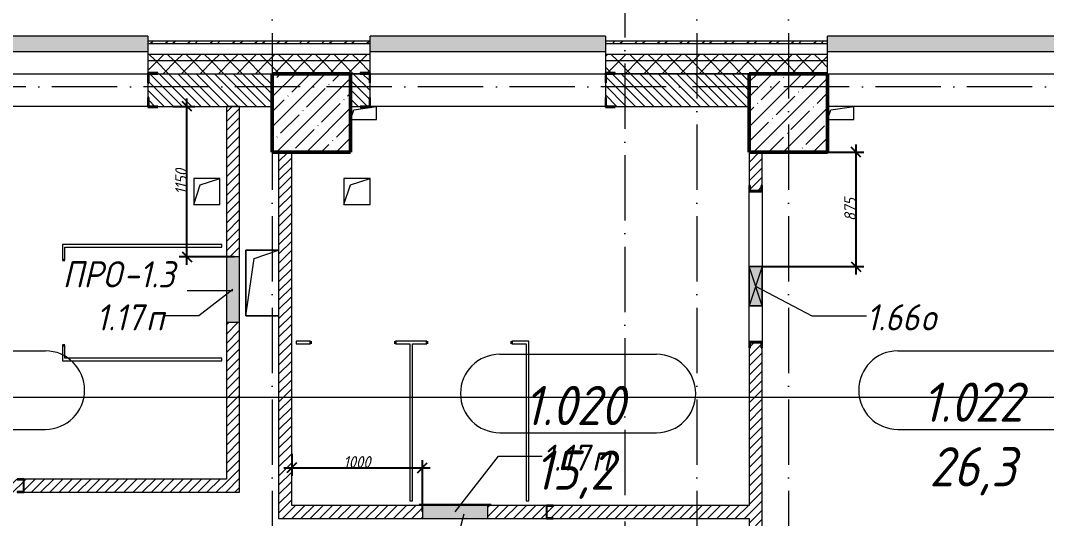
# Model space of a CAD drawing. Header units: millimetres. Extents: x -12989 to 629078, y -109036 to 555275.
# Drawn here: x 553338 to 561188, y 348173 to 351979 of the extents above; entities that cross this region are included whole.
import ezdxf

# ---------------------------------------------------------------- set-up
doc = ezdxf.new("R2010")
doc.units = ezdxf.units.MM
doc.linetypes.add('50_200_ШТРИХ_1Т_ш5_п1_п1_', pattern=[700, 500, -100, 0, -100])
for name, color, linetype, lineweight in [('A-____-____-DIMS', 7, 'Continuous', 9), ('A-DETL-GENF-OTLN', 7, 'Continuous', 9), ('A-DOOR-OPNG-MCUT', 7, 'Continuous', 35), ('A-FLOR-____-OTLN', 7, 'Continuous', 9), ('A-GENM-____-IDEN', 7, 'Continuous', 9), ('A-GENM-____-MCUT', 7, 'Continuous', 25), ('A-GENM-____-OTLN', 7, 'Continuous', 9), ('A-GENM-____-OTLN-1', 7, 'Continuous', 25), ('A-GLAZ-____-IDEN', 7, 'Continuous', 9), ('A-GLAZ-____-OTLN', 7, 'Continuous', 9), ('A-WALL-____-MCUT', 7, 'Continuous', 13), ('A-WALL-____-MCUT-1', 7, 'Continuous', 9), ('A-WALL-____-OTLN', 7, 'Continuous', 9), ('A-WALL-____-PATT-1', 7, 'Continuous', 9), ('A-WALL-FNSH-MCUT-1', 7, 'Continuous', 9), ('I-WALL-____-OTLN', 7, 'Continuous', 9), ('S-COLS-____-MCUT', 7, 'Continuous', 50), ('S-COLS-____-OTLN', 7, 'Continuous', 9), ('S-GRID-____-OTLN-1', 7, '50_200_ШТРИХ_1Т_ш5_п1_п1_', 9)]:
    doc.layers.add(name, color=color, linetype=linetype, lineweight=lineweight)
for name, color, linetype, lineweight, true_color in [('A-AREA-IDEN-1', 7, 'Continuous', 9, 0xaaaaaa), ('A-DOOR-____-OTLN-1', 7, 'Continuous', 9, 0xffffff), ('A-GLAZ-____-OTLN-1', 7, 'Continuous', 9, 0xc0c0c0), ('G-____-____-SYMB-1', 9, 'Continuous', 9, 0x808080)]:
    doc.layers.add(name, color=color, linetype=linetype, lineweight=lineweight, true_color=true_color)
doc.styles.add('ISOCPEUR_I', font='isocpeui.ttf', dxfattribs={"width": 0.9, "height": 2.5})
doc.styles.add('ISOCPEUR_I_11', font='isocpeui.ttf', dxfattribs={"width": 0.9, "height": 200})
doc.styles.add('ISOCPEUR_I_7', font='isocpeui.ttf', dxfattribs={"width": 0.9, "height": 90})
doc.dimstyles.new('ISO-1_8_0_9К_СРЕДНИЙ_Кладочные_2', dxfattribs={"dimscale": 304.8, "dimtxt": 89.638306, "dimasz": 0.246063, "dimexe": 0.19685, "dimexo": 0, "dimgap": 0, "dimtad": 1, "dimdec": 3, "dimrnd": 0.001, "dimdsep": 46, "dimtxsty": 'ISOCPEUR_I_7', "dimblk1": 'OBLIQUE', "dimblk2": 'OBLIQUE', "dimsah": 1, "dimcen": 0.09, "dimdle": 0.19685, "dimazin": 0, "dimtfac": 1, "dimtdec": 4, "dimtix": 1, "dimtmove": 1, "dimatfit": 3, "dimfxl": 1, "dimtvp": 1, "dimtolj": 1, "dimtzin": 0, "dimarcsym": 2})
pattern_1 = [(45, (513013.31, 265891.49), (-35.35534, 35.35534), [])]
pattern_2 = [(135, (513013.31, 265891.49), (-35.35534, -35.35534), [])]
pattern_3 = [(45, (513013.31, 265891.49), (-70.71068, 70.71068), []), (135, (513013.31, 265891.49), (-70.71068, -70.71068), [])]

# ---------------------------------------------------------------- blocks, each defined once
blk = doc.blocks.new('BSC_Колонна _Прямоугольная - 600х600-V84-АР1_План отверстий 1 этажа в осях 1-64_Ю-ЯЯ')
at = {"layer": 'S-COLS-____-OTLN'}
h = blk.add_hatch(dxfattribs=at)
h.set_pattern_fill('FP_94', color=256, style=0, pattern_type=2)
h.set_pattern_definition([(45, (-42550, -85381.04), (-114.04925, 114.04925), []), (45, (-42435.95, -85381.04), (-114.04925, 114.04925), [201.613, -40.323, 3.353, -36.97])])
h.paths.add_polyline_path([(-300, -300), (300, -300), (300, 300), (-300, 300)], flags=0)
at = {"layer": 'S-COLS-____-MCUT'}
for p, q in [((300, 300), (-300, 300)), ((-300, 300), (-300, -300)), ((300, -300), (300, 300)), ((-300, -300), (300, -300))]:
    blk.add_line(p, q, dxfattribs=at)
blk = doc.blocks.new('BSC_Колонна _Прямоугольная - 600х600-V85-АР1_План отверстий 1 этажа в осях 1-64_Ю-ЯЯ')
at = {"layer": 'S-COLS-____-OTLN'}
h = blk.add_hatch(dxfattribs=at)
h.set_pattern_fill('FP_95', color=256, style=0, pattern_type=2)
h.set_pattern_definition([(45, (-46200, -85381.04), (-114.04925, 114.04925), []), (45, (-46085.95, -85381.04), (-114.04925, 114.04925), [201.613, -40.323, 3.353, -36.97])])
h.paths.add_polyline_path([(-300, -300), (300, -300), (300, 300), (-300, 300)], flags=0)
at = {"layer": 'S-COLS-____-MCUT'}
for p, q in [((300, 300), (-300, 300)), ((-300, 300), (-300, -300)), ((300, -300), (300, 300)), ((-300, -300), (300, -300))]:
    blk.add_line(p, q, dxfattribs=at)
blk = doc.blocks.new('DOR_ДУ_распашная__1Ст_Прямоугольная_ШЕР - Вн_650х2100h_Кабинки С_у-19996353-АР1_План отверстий 1 этажа в осях 1-64_Ю-ЯЯ')
at = {"layer": 'A-DOOR-OPNG-MCUT'}
for p, q in [((-325, 10), (-325, -10)), ((325, -10), (325, 10))]:
    blk.add_line(p, q, dxfattribs=at)
blk = doc.blocks.new('Фахверк_СКБ_Уголок - 250_3520-27500975-АР1_План отверстий 1 этажа в осях 1-64_Ю-ЯЯ')
at = {"layer": 'A-GENM-____-MCUT'}
for p, q in [((200, 181), (125, 181)), ((125, 181), (125, 106)), ((131, 106), (131, 175)), ((131, 175), (200, 175)), ((200, 175), (200, 181)), ((125, 106), (131, 106)), ((131, -6), (125, -6)), ((125, -6), (125, -81)), ((131, -75), (131, -6)), ((200, -75), (131, -75)), ((200, -81), (200, -75)), ((125, -81), (200, -81))]:
    blk.add_line(p, q, dxfattribs=at)
blk = doc.blocks.new('Фахверк_СКБ_Уголок - 250_3520_1-27501181-АР1_План отверстий 1 этажа в осях 1-64_Ю-ЯЯ')
at = {"layer": 'A-GENM-____-MCUT'}
for p, q in [((200, 181), (125, 181)), ((125, 181), (125, 106)), ((131, 106), (131, 175)), ((131, 175), (200, 175)), ((200, 175), (200, 181)), ((125, 106), (131, 106)), ((131, -6), (125, -6)), ((125, -6), (125, -81)), ((131, -75), (131, -6)), ((200, -75), (131, -75)), ((200, -81), (200, -75)), ((125, -81), (200, -81))]:
    blk.add_line(p, q, dxfattribs=at)
blk = doc.blocks.new('154_Фахверк_СКБ_Швеллер - Тип_100_4830-28143655-АР1_План отверстий 1 этажа в осях 1-64_Ю-ЯЯ')
at = {"layer": 'A-GENM-____-MCUT'}
for p, q in [((175, 50), (125, 50)), ((125, 50), (125, -50)), ((128, 47), (175, 47)), ((128, -47), (128, 47)), ((175, 47), (175, 50)), ((125, -50), (175, -50)), ((175, -47), (128, -47)), ((175, -50), (175, -47))]:
    blk.add_line(p, q, dxfattribs=at)
blk = doc.blocks.new('154_Стойка_СКБ_Швеллер - СМ-2230_100-28218823-АР1_План отверстий 1 этажа в осях 1-64_Ю-ЯЯ')
at = {"layer": 'A-GENM-____-MCUT'}
for p, q in [((171, 50), (125, 50)), ((125, 50), (125, -50)), ((129.5, 42.4), (171, 42.4)), ((129.5, -42.4), (129.5, 42.4)), ((171, 42.4), (171, 50)), ((125, -50), (171, -50)), ((171, -42.4), (129.5, -42.4)), ((171, -50), (171, -42.4))]:
    blk.add_line(p, q, dxfattribs=at)
blk = doc.blocks.new('AR_Отверстие Ниша - Лючок-32401620-АР1_План отверстий 1 этажа в осях 1-64_Ю-ЯЯ')
at = {"layer": 'A-GLAZ-____-OTLN'}
blk.add_hatch(color=256, dxfattribs=at).paths.add_polyline_path([(250, -50), (250, 50), (-250, 50), (-250, -50), (27.8, -50)], flags=0)
for p, q in [((250, 50), (-250, 50)), ((-250, 50), (-250, -50)), ((250, -50), (250, 50)), ((-250, -50), (250, -50))]:
    blk.add_line(p, q, dxfattribs=at)
blk = doc.blocks.new('Л_Общий_Лючок - Лючок-29683801-АР1_План отверстий 1 этажа в осях 1-64_Ю-ЯЯ')
at = {"layer": 'A-GLAZ-____-OTLN-1'}
blk.add_hatch(color=256, dxfattribs=at).paths.add_polyline_path([(-24, 6), (-24, 0), (524, 0), (524, 6), (0, 6)], flags=0)
at = {"layer": 'A-GLAZ-____-OTLN'}
for p, q in [((524, 6), (-24, 6)), ((-24, 6), (-24, 0)), ((524, 6), (524, 0))]:
    blk.add_line(p, q, dxfattribs=at)
blk = doc.blocks.new('AR_Отверстие прямоугольное _в плите_ - AR_Отверстие прямоугольное _в плите_-30459597-АР1_План отверстий 1 этажа в осях 1-64_Ю-ЯЯ')
at = {"layer": 'A-GENM-____-OTLN'}
for p, q in [((100, 100), (-100, 100)), ((-100, 100), (-100, -100)), ((-50, 50), (100, 100)), ((100, -100), (100, 100)), ((-100, -100), (-50, 50)), ((-100, -100), (100, -100))]:
    blk.add_line(p, q, dxfattribs=at)
blk = doc.blocks.new('AR_Отверстие прямоугольное _в плите_ - AR_Отверстие прямоугольное _в плите_-V179-АР1_План отверстий 1 этажа в осях 1-64_Ю-ЯЯ')
at = {"layer": 'A-GENM-____-OTLN'}
for p, q in [((125, 250), (-125, 250)), ((-125, 250), (-125, -250)), ((-62.5, 187.5), (125, 250)), ((-125, -250), (-62.5, 187.5)), ((-125, -250), (125, -250))]:
    blk.add_line(p, q, dxfattribs=at)
blk = doc.blocks.new('AR_Отверстие прямоугольное _в плите_ - AR_Отверстие прямоугольное _в плите_-V209-АР1_План отверстий 1 этажа в осях 1-64_Ю-ЯЯ')
at = {"layer": 'A-GENM-____-OTLN'}
for p, q in [((-100, -50), (-75, 25)), ((-75, 25), (100, 50)), ((100, -50), (100, 50)), ((-100, -50), (100, -50))]:
    blk.add_line(p, q, dxfattribs=at)
blk = doc.blocks.new('AR_Отверстие прямоугольное _в плите_ - AR_Отверстие прямоугольное _в плите_-V203-АР1_План отверстий 1 этажа в осях 1-64_Ю-ЯЯ')
at = {"layer": 'A-GENM-____-OTLN'}
for p, q in [((-100, -50), (-75, 25)), ((-75, 25), (100, 50)), ((100, -50), (100, 50)), ((-100, -50), (100, -50))]:
    blk.add_line(p, q, dxfattribs=at)
blk = doc.blocks.new('Отлив_СКБ - Отлив витража_120_НВФ-31885689-АР1_План отверстий 1 этажа в осях 1-64_Ю-ЯЯ')
at = {"layer": 'A-GLAZ-____-OTLN-1'}
for points in [[(1800, 2), (1800, 120), (0, 120), (0, 2), (749.6, 2)], [(1800, 0), (1800, 2), (0, 2), (0, 0), (749.6, 0)]]:
    blk.add_hatch(color=256, dxfattribs=at).paths.add_polyline_path(points, flags=0)
at = {"layer": 'A-GLAZ-____-OTLN'}
for p, q in [((0, 83), (0, 120)), ((1800, 120), (0, 120)), ((1800, 120), (1800, 83)), ((0, 2), (1800, 2)), ((1800, 0), (0, 0))]:
    blk.add_line(p, q, dxfattribs=at)
blk = doc.blocks.new('AR_Отверстие прямоугольное _в стене__БезПР - AR_Отверстие прямоугольное _в стене__БезПР-36427571-АР1_План отверстий 1 этажа в осях 1-64_Ю-ЯЯ')
at = {"layer": 'A-GLAZ-____-OTLN'}
blk.add_hatch(color=256, dxfattribs=at).paths.add_polyline_path([(150, -50), (150, 50), (-150, 50), (-150, -50)], flags=0)
at = {"layer": 'A-DETL-GENF-OTLN'}
for p, q in [((-150, -50), (-150, 50)), ((-150, 50), (150, 50)), ((150, 50), (-150, -50)), ((-150, 50), (150, -50)), ((150, 50), (-150, 50)), ((-150, 50), (-150, -50)), ((150, 50), (150, -50)), ((150, -50), (150, 50)), ((150, -50), (-150, -50)), ((-150, -50), (150, -50))]:
    blk.add_line(p, q, dxfattribs=at)
at = {"layer": 'A-GLAZ-____-OTLN'}
blk.add_line((150, 50), (-150, 50), dxfattribs=at)
blk = doc.blocks.new('_Oblique')
at = {"color": 0, "linetype": 'ByBlock', "lineweight": -2}
blk.add_line((-0.5, -0.5), (0.5, 0.5), dxfattribs=at)
blk = doc.blocks.new('*D5569')
at = {"layer": 'A-____-____-DIMS', "color": 0, "lineweight": -2, "transparency": 16777216}
for p, q in [((555413.3, 348665.5), (555413.3, 348499.4)), ((555353.3, 348559.4), (556473.3, 348559.4)), ((556413.3, 348223.9), (556413.3, 348619.4))]:
    blk.add_line(p, q, dxfattribs=at)
at = {"layer": 'Defpoints', "color": 0, "transparency": 16777216}
for p in [(555413.3, 348665.5), (556413.3, 348559.4), (556413.3, 348223.9)]:
    blk.add_point(p, dxfattribs=at)
at = {"layer": 'A-____-____-DIMS', "color": 0, "lineweight": -2, "transparency": 16777216, "xscale": 75, "yscale": 75, "zscale": 75, "rotation": 180}
blk.add_blockref('_Oblique', (555413.3, 348559.4), dxfattribs=at)
at = {"layer": 'A-____-____-DIMS', "color": 0, "lineweight": -2, "transparency": 16777216, "xscale": 75, "yscale": 75, "zscale": 75}
blk.add_blockref('_Oblique', (556413.3, 348559.4), dxfattribs=at)
at = {"layer": 'A-____-____-DIMS', "color": 0, "transparency": 16777216, "insert": (555913.3, 348604.4), "char_height": 90, "width": 504.733, "attachment_point": 5, "style": 'ISOCPEUR_I_7'}
blk.add_mtext('\\A1;1000', dxfattribs=at)
blk = doc.blocks.new('*D5570')
at = {"layer": 'A-____-____-DIMS', "color": 0, "lineweight": -2, "transparency": 16777216}
for p, q in [((554611.9, 350112.5), (554611.9, 351382.5)), ((554505.9, 351322.5), (554671.9, 351322.5)), ((554972.5, 350172.5), (554551.9, 350172.5))]:
    blk.add_line(p, q, dxfattribs=at)
at = {"layer": 'Defpoints', "color": 0, "transparency": 16777216}
for p in [(554505.9, 351322.5), (554611.9, 351322.5), (554972.5, 350172.5)]:
    blk.add_point(p, dxfattribs=at)
at = {"layer": 'A-____-____-DIMS', "color": 0, "lineweight": -2, "transparency": 16777216, "xscale": 75, "yscale": 75, "zscale": 75}
for p, rotation in [((554611.9, 351322.5), 90), ((554611.9, 350172.5), 270)]:
    blk.add_blockref('_Oblique', p, dxfattribs=dict(at, rotation=rotation))
at = {"layer": 'A-____-____-DIMS', "color": 0, "transparency": 16777216, "insert": (554566.9, 350747.5), "char_height": 90, "width": 463.361, "attachment_point": 5, "rotation": 90, "style": 'ISOCPEUR_I_7'}
blk.add_mtext('\\A1;1150', dxfattribs=at)
blk = doc.blocks.new('*D5661')
at = {"layer": 'A-____-____-DIMS', "color": 0, "lineweight": -2, "transparency": 16777216}
for p, q in [((559731.4, 350037.5), (559731.4, 351032.5)), ((559513.3, 350972.5), (559791.4, 350972.5)), ((559013.3, 350097.5), (559791.4, 350097.5))]:
    blk.add_line(p, q, dxfattribs=at)
at = {"layer": 'Defpoints', "color": 0, "transparency": 16777216}
for p in [(559513.3, 350972.5), (559731.4, 350972.5), (559013.3, 350097.5)]:
    blk.add_point(p, dxfattribs=at)
at = {"layer": 'A-____-____-DIMS', "color": 0, "lineweight": -2, "transparency": 16777216, "xscale": 75, "yscale": 75, "zscale": 75}
for p, rotation in [((559731.4, 350972.5), 90), ((559731.4, 350097.5), 270)]:
    blk.add_blockref('_Oblique', p, dxfattribs=dict(at, rotation=rotation))
at = {"layer": 'A-____-____-DIMS', "color": 0, "transparency": 16777216, "insert": (559685.8, 350535), "char_height": 90, "width": 409.578, "attachment_point": 5, "rotation": 90, "style": 'ISOCPEUR_I_7'}
blk.add_mtext('\\A1;875', dxfattribs=at)
blk = doc.blocks.new('AAR_СКБ_Марка_помещения_1_5 ммп - Номер _ Площадь-27962135-АИ_План этажа_Стены_1')
at = {"layer": 'A-AREA-IDEN-1'}
for p, q in [((-2.987, 3), (3.013, 3)), ((-2.987, 0), (3.013, 0))]:
    blk.add_line(p, q, dxfattribs=at)
for centre, start, end in [((-2.987, 1.5), 90, 270), ((3.013, 1.5), 270, 90)]:
    blk.add_arc(centre, 1.5, start, end, dxfattribs=at)

msp = doc.modelspace()

# ---------------------------------------------------------------- hatches: boundary and pattern name
at = {"layer": 'A-WALL-____-PATT-1'}
h = msp.add_hatch(dxfattribs=at)
h.set_pattern_fill('FP_3', color=256, style=0, pattern_type=2)
h.set_pattern_definition([(45, (513013.31, 265891.49), (-85.53659, 85.53659), []), (45, (513070.34, 265891.49), (-85.53659, 85.53659), [])])
h.paths.add_polyline_path([(563178.3109, 351802.5335), (563178.3109, 351822.5335), (561313.3109, 351822.5335), (561313.3109, 351802.5335), (562487.9209, 351802.5335)], flags=0)
h.paths.add_polyline_path([(559513.3109, 351802.5335), (559513.3109, 351822.5335), (557813.3109, 351822.5335), (557813.3109, 351802.5335), (558952.9195, 351802.5335)], flags=0)
h.paths.add_polyline_path([(556013.3109, 351802.5335), (556013.3109, 351822.5335), (554313.3109, 351822.5335), (554313.3109, 351802.5335), (555417.9182, 351802.5335)], flags=0)
h.paths.add_polyline_path([(552513.3109, 351802.5335), (552513.3109, 351822.5335), (550813.3109, 351822.5335), (550813.3109, 351802.5335), (551882.9168, 351802.5335)], flags=0)
h.paths.add_polyline_path([(547388.3109, 351802.5335), (549013.3109, 351802.5335), (549013.3109, 351822.5335), (547388.3109, 351822.5335)], flags=0)
h.paths.add_polyline_path([(545416.3109, 351802.5335), (545513.3109, 351802.5335), (545513.3109, 351822.5335), (544613.3109, 351822.5335), (544613.3109, 351802.5335), (544812.9142, 351802.5335)], flags=0)
h.paths.add_polyline_path([(539863.3109, 351802.5335), (539863.3109, 351822.5335), (538793.3109, 351822.5335), (538793.3109, 351802.5335)], flags=0)
h.paths.add_polyline_path([(542813.3109, 351802.5335), (542813.3109, 351822.5335), (541663.3109, 351822.5335), (541663.3109, 351802.5335)], flags=0)
h.paths.add_polyline_path([(536883.3109, 351802.5335), (536993.3109, 351802.5335), (536993.3109, 351822.5335), (536883.3109, 351822.5335)], flags=0)
h = msp.add_hatch(dxfattribs=at)
h.set_pattern_fill('FP_1', color=256, style=0, pattern_type=2)
h.set_pattern_definition(pattern_3)
h.paths.add_polyline_path([(562487.9209, 351672.5335), (563178.3109, 351672.5335), (563178.3109, 351722.5335), (561313.3109, 351722.5335), (561313.3109, 351672.5335)], flags=0)
h.paths.add_polyline_path([(557813.3109, 351672.5335), (559513.3109, 351672.5335), (559513.3109, 351722.5335), (557813.3109, 351722.5335)], flags=0)
h.paths.add_polyline_path([(554534.1678, 351672.5335), (556013.3109, 351672.5335), (556013.3109, 351722.5335), (554313.3109, 351722.5335), (554313.3109, 351672.5335)], flags=0)
h.paths.add_polyline_path([(549013.3109, 351672.5335), (549013.3109, 351722.5335), (547388.3109, 351722.5335), (547388.3109, 351672.5335), (548347.9155, 351672.5335)], flags=0)
h.paths.add_polyline_path([(550999.1665, 351672.5335), (552513.3109, 351672.5335), (552513.3109, 351722.5335), (550813.3109, 351722.5335), (550813.3109, 351672.5335)], flags=0)
h.paths.add_polyline_path([(545416.3109, 351672.5335), (545513.3109, 351672.5335), (545513.3109, 351722.5335), (545416.3109, 351722.5335)], flags=0)
h = msp.add_hatch(dxfattribs=at)
h.set_pattern_fill('FP_1', color=256, style=0, pattern_type=2)
h.set_pattern_definition(pattern_3)
h.paths.add_polyline_path([(563163.3109, 351572.5335), (563178.3109, 351572.5335), (563178.3109, 351672.5335), (561313.3109, 351672.5335), (561313.3109, 351578.5335), (561388.3109, 351578.5335), (561388.3109, 351572.5335), (562563.3109, 351572.5335)], flags=0)
h.paths.add_polyline_path([(559513.3109, 351572.5335), (559513.3109, 351672.5335), (557813.3109, 351672.5335), (557813.3109, 351578.5335), (557888.3109, 351578.5335), (557888.3109, 351572.5335), (558952.9195, 351572.5335)], flags=0)
h.paths.add_polyline_path([(555938.3109, 351572.5335), (555938.3109, 351578.5335), (556013.3109, 351578.5335), (556013.3109, 351672.5335), (554313.3109, 351672.5335), (554313.3109, 351578.5335), (554388.3109, 351578.5335), (554388.3109, 351572.5335), (555863.3109, 351572.5335)], flags=0)
h.paths.add_polyline_path([(551882.9168, 351572.5335), (552438.3109, 351572.5335), (552438.3109, 351578.5335), (552513.3109, 351578.5335), (552513.3109, 351672.5335), (550813.3109, 351672.5335), (550813.3109, 351578.5335), (550888.3109, 351578.5335), (550888.3109, 351572.5335), (551663.3109, 351572.5335)], flags=0)
h.paths.add_polyline_path([(548938.3109, 351572.5335), (548938.3109, 351578.5335), (549013.3109, 351578.5335), (549013.3109, 351672.5335), (547388.3109, 351672.5335), (547388.3109, 351572.5335), (548347.9155, 351572.5335)], flags=0)
h.paths.add_polyline_path([(545513.3109, 351572.5335), (545513.3109, 351672.5335), (545416.3109, 351672.5335), (545416.3109, 351572.5335)], flags=0)
h = msp.add_hatch(dxfattribs=at)
h.set_pattern_fill('FP_6', color=256, style=0, pattern_type=2)
h.set_pattern_definition(pattern_2)
h.paths.add_polyline_path([(555263.3109, 351322.5335), (555263.3109, 351572.5335), (554319.3109, 351572.5335), (554319.3109, 351503.5335), (554313.3109, 351503.5335), (554313.3109, 351391.5335), (554319.3109, 351391.5335), (554319.3109, 351322.5335), (554534.1678, 351322.5335)], flags=0)
h.paths.add_polyline_path([(552507.3109, 351322.5335), (552507.3109, 351391.5335), (552513.3109, 351391.5335), (552513.3109, 351503.5335), (552507.3109, 351503.5335), (552507.3109, 351572.5335), (552263.3109, 351572.0345), (552263.3109, 351322.5335), (552438.3109, 351322.5335)], flags=0)
h = msp.add_hatch(dxfattribs=at)
h.set_pattern_fill('FP_6', color=256, style=0, pattern_type=2)
h.set_pattern_definition(pattern_2)
h.paths.add_polyline_path([(556007.3109, 351322.5335), (556007.3109, 351391.5335), (556013.3109, 351391.5335), (556013.3109, 351503.5335), (556007.3109, 351503.5335), (556007.3109, 351572.5335), (555863.3109, 351572.5335), (555863.3109, 351322.5335), (555938.3109, 351322.5335)], flags=0)
h.paths.add_polyline_path([(558913.3109, 351322.5335), (558913.3109, 351572.5335), (557819.3109, 351572.5335), (557819.3109, 351503.5335), (557813.3109, 351503.5335), (557813.3109, 351391.5335), (557819.3109, 351391.5335), (557819.3109, 351322.5335), (557888.3109, 351322.5335)], flags=0)
h = msp.add_hatch(dxfattribs=at)
h.set_pattern_fill('FP_5', color=256, style=0, pattern_type=2)
h.set_pattern_definition(pattern_1)
h.paths.add_polyline_path([(555013.3109, 348372.5335), (555013.3109, 349672.5335), (554913.3109, 349672.5335), (554913.3109, 348372.5335)], flags=0)
h.paths.add_polyline_path([(555013.3109, 350172.5335), (555013.3109, 351322.5335), (554913.3109, 351322.5335), (554913.3109, 350172.5335), (554972.96, 350172.5335)], flags=0)
h = msp.add_hatch(dxfattribs=at)
h.set_pattern_fill('FP_5', color=256, style=0, pattern_type=2)
h.set_pattern_definition(pattern_1)
h.paths.add_polyline_path([(555413.3109, 348172.5335), (555413.3109, 350972.5335), (555313.3109, 350972.5335), (555313.3109, 348172.5335)], flags=0)
h = msp.add_hatch(dxfattribs=at)
h.set_pattern_fill('FP_5', color=256, style=0, pattern_type=2)
h.set_pattern_definition(pattern_1)
h.paths.add_polyline_path([(559013.3109, 344222.5335), (559013.3109, 344476.5335), (559005.7109, 344476.5335), (559005.7109, 344518.0335), (558920.9109, 344518.0335), (558920.9109, 344476.5335), (558913.3109, 344476.5335), (558913.3109, 344222.5335), (558952.9195, 344222.5335)], flags=0)
h.paths.add_polyline_path([(559010.3109, 345675.5335), (559010.8719, 345722.5335), (559013.3109, 345722.5335), (559013.3109, 346442.5335), (558913.3109, 346442.5335), (558913.3109, 345722.5335), (558916.3109, 345722.5335), (558916.3109, 345675.5335), (558952.9195, 345675.5335)], flags=0)
h.paths.add_polyline_path([(558958.6768, 346792.5335), (559013.3109, 346792.5335), (559013.3109, 349476.5335), (559005.7109, 349476.5335), (559005.7109, 349518.0335), (558920.9109, 349518.0335), (558920.9109, 349476.5335), (558913.3109, 349476.5335), (558913.3109, 346792.5335), (558952.9195, 346792.5335)], flags=0)
h.paths.add_polyline_path([(558952.9195, 350677.0335), (559005.7109, 350677.0335), (559005.7109, 350718.5335), (559013.3109, 350718.5335), (559013.3109, 350972.5335), (558913.3109, 350972.5335), (558913.3109, 350718.5335), (558920.9109, 350718.5335), (558920.9109, 350677.0335)], flags=0)
h = msp.add_hatch(dxfattribs=at)
h.set_pattern_fill('FP_5', color=256, style=0, pattern_type=2)
h.set_pattern_definition(pattern_1)
h.paths.add_polyline_path([(551763.3109, 348372.5335), (553313.3109, 348372.5335), (553313.3109, 348375.5335), (553360.3109, 348375.5335), (553360.3109, 348469.5335), (553313.3109, 348469.5335), (553313.3109, 348472.5335), (551763.3109, 348472.5335)], flags=0)
h.paths.add_polyline_path([(554913.3109, 348372.5335), (554913.3109, 348472.5335), (553363.3109, 348472.5335), (553363.3109, 348372.5335), (553650.4175, 348372.5335)], flags=0)
h = msp.add_hatch(dxfattribs=at)
h.set_pattern_fill('FP_5', color=256, style=0, pattern_type=2)
h.set_pattern_definition(pattern_1)
h.paths.add_polyline_path([(558913.3109, 348172.5335), (558913.3109, 348272.5335), (557413.3109, 348272.5335), (557413.3109, 348269.5335), (557366.3109, 348269.5335), (557366.3109, 348175.5335), (557413.3109, 348175.5335), (557413.3109, 348172.5335), (558069.1692, 348172.5335)], flags=0)
h.paths.add_polyline_path([(557363.3109, 348172.5335), (557363.3109, 348272.5335), (556913.3109, 348272.5335), (556913.3109, 348172.5335), (557185.4189, 348172.5335)], flags=0)
h.paths.add_polyline_path([(556413.3109, 348172.5335), (556413.3109, 348272.5335), (555413.3109, 348272.5335), (555413.3109, 348172.5335), (555417.9182, 348172.5335)], flags=0)

# ---------------------------------------------------------------- linework, layer by layer
at = {"layer": 'A-FLOR-____-OTLN'}
for p, q in [((555063.3109, 350222.5335), (555313.3109, 350222.5335)), ((555063.3109, 349722.5335), (555063.3109, 350222.5335)), ((555313.3109, 349722.5335), (555063.3109, 349722.5335))]:
    msp.add_line(p, q, dxfattribs=at)
at = {"layer": 'A-GENM-____-IDEN'}
for p, q in [((554963.3109, 349911.7324), (554613.7345, 349911.7324)), ((556729.353, 348206.0169), (556498.4071, 347311.368))]:
    msp.add_line(p, q, dxfattribs=at)
at = {"layer": 'A-GLAZ-____-IDEN'}
for p, q in [((554963.3109, 349922.5335), (554702.2518, 349722.209)), ((558963.3109, 349947.5335), (559392.561, 349722.209)), ((554702.2518, 349722.209), (554441.1928, 349722.209)), ((559392.561, 349722.209), (559810.111, 349722.209)), ((556663.3109, 348222.5335), (556995.9891, 348649.5495)), ((556995.9891, 348649.5495), (557328.6673, 348649.5495))]:
    msp.add_line(p, q, dxfattribs=at)
at = {"layer": 'A-WALL-____-MCUT'}
for p, q in [((554313.3109, 351802.5335), (556013.3109, 351802.5335)), ((554313.3109, 351802.5335), (554313.3109, 351578.5335)), ((556013.3109, 351578.5335), (556013.3109, 351802.5335)), ((557813.3109, 351802.5335), (559513.3109, 351802.5335)), ((557813.3109, 351802.5335), (557813.3109, 351578.5335)), ((559513.3109, 351572.5335), (559513.3109, 351802.5335)), ((554313.3109, 351503.5335), (554313.3109, 351391.5335)), ((556013.3109, 351391.5335), (556013.3109, 351503.5335)), ((557813.3109, 351503.5335), (557813.3109, 351391.5335)), ((554388.3109, 351322.5335), (555263.3109, 351322.5335)), ((555863.3109, 351322.5335), (555938.3109, 351322.5335)), ((557888.3109, 351322.5335), (558913.3109, 351322.5335))]:
    msp.add_line(p, q, dxfattribs=at)
at = {"layer": 'A-WALL-____-MCUT-1'}
for p, q in [((554313.3109, 351722.5335), (556013.3109, 351722.5335)), ((557813.3109, 351722.5335), (559513.3109, 351722.5335)), ((554313.3109, 351672.5335), (556013.3109, 351672.5335)), ((557813.3109, 351672.5335), (559513.3109, 351672.5335)), ((554388.3109, 351572.5335), (555263.3109, 351572.5335)), ((555938.3109, 351572.5335), (555863.3109, 351572.5335)), ((555863.3109, 351572.5335), (555938.3109, 351572.5335)), ((558913.3109, 351572.5335), (557888.3109, 351572.5335)), ((557888.3109, 351572.5335), (558913.3109, 351572.5335))]:
    msp.add_line(p, q, dxfattribs=at)
at = {"layer": 'A-WALL-____-OTLN'}
for p, q in [((552513.3109, 351572.5335), (554313.3109, 351572.5335)), ((556013.3109, 351572.5335), (557813.3109, 351572.5335)), ((559513.3109, 351572.5335), (561313.3109, 351572.5335)), ((554313.3109, 351322.5335), (552513.3109, 351322.5335)), ((557813.3109, 351322.5335), (556013.3109, 351322.5335)), ((561313.3109, 351322.5335), (559513.3109, 351322.5335))]:
    msp.add_line(p, q, dxfattribs=at)
at = {"layer": 'A-WALL-FNSH-MCUT-1'}
for p, q in [((556013.3109, 351822.5335), (554313.3109, 351822.5335)), ((554313.3109, 351822.5335), (554313.3109, 351802.5335)), ((556013.3109, 351802.5335), (556013.3109, 351822.5335)), ((559513.3109, 351822.5335), (557813.3109, 351822.5335)), ((557813.3109, 351822.5335), (557813.3109, 351802.5335)), ((559513.3109, 351802.5335), (559513.3109, 351822.5335)), ((554913.3109, 351322.5335), (554913.3109, 350172.5335)), ((555013.3109, 351322.5335), (554913.3109, 351322.5335)), ((555013.3109, 350172.5335), (555013.3109, 351322.5335)), ((555313.3109, 350972.5335), (555313.3109, 348172.5335)), ((555413.3109, 348272.5335), (555413.3109, 350972.5335)), ((558913.3109, 350972.5335), (558913.3109, 350718.5335)), ((559013.3109, 350718.5335), (559013.3109, 350972.5335)), ((553658.3109, 350267.5335), (553658.3109, 350147.5335)), ((554878.3109, 350267.5335), (553658.3109, 350267.5335)), ((553678.3109, 350147.5335), (553678.3109, 350247.5335)), ((553678.3109, 350247.5335), (554878.3109, 350247.5335)), ((554878.3109, 350247.5335), (554878.3109, 350267.5335)), ((554913.3109, 349672.5335), (554913.3109, 348472.5335)), ((555013.3109, 348372.5335), (555013.3109, 349672.5335)), ((553658.3109, 349497.5335), (553658.3109, 349377.5335)), ((553678.3109, 349397.5335), (553678.3109, 349497.5335)), ((555558.3109, 349527.5335), (555448.3109, 349527.5335)), ((555448.3109, 349527.5335), (555448.3109, 349507.5335)), ((555448.3109, 349507.5335), (555558.3109, 349507.5335)), ((556448.3109, 349527.5335), (556208.3109, 349527.5335)), ((556208.3109, 349507.5335), (556318.3109, 349507.5335)), ((556318.3109, 349507.5335), (556318.3109, 348307.5335)), ((556338.3109, 349507.5335), (556448.3109, 349507.5335)), ((556338.3109, 348307.5335), (556338.3109, 349507.5335)), ((557228.3109, 349527.5335), (557098.3109, 349527.5335)), ((557098.3109, 349507.5335), (557208.3109, 349507.5335)), ((557208.3109, 349507.5335), (557208.3109, 348307.5335)), ((557228.3109, 348307.5335), (557228.3109, 349527.5335)), ((558913.3109, 349476.5335), (558913.3109, 348272.5335)), ((559013.3109, 346792.5335), (559013.3109, 349476.5335)), ((553658.3109, 349377.5335), (554878.3109, 349377.5335)), ((554878.3109, 349397.5335), (553678.3109, 349397.5335)), ((554878.3109, 349377.5335), (554878.3109, 349397.5335)), ((554913.3109, 348472.5335), (553363.3109, 348472.5335)), ((553363.3109, 348372.5335), (555013.3109, 348372.5335)), ((556413.3109, 348272.5335), (555413.3109, 348272.5335)), ((556318.3109, 348307.5335), (556338.3109, 348307.5335)), ((557363.3109, 348272.5335), (556913.3109, 348272.5335)), ((557208.3109, 348307.5335), (557228.3109, 348307.5335)), ((558913.3109, 348272.5335), (557413.3109, 348272.5335)), ((555313.3109, 348172.5335), (556413.3109, 348172.5335)), ((556913.3109, 348172.5335), (557363.3109, 348172.5335)), ((557413.3109, 348172.5335), (558913.3109, 348172.5335)), ((558913.3109, 348172.5335), (558913.3109, 347822.5335))]:
    msp.add_line(p, q, dxfattribs=at)
at = {"layer": 'G-____-____-SYMB-1'}
msp.add_line((508098.7087, 349100.5441), (617525.6647, 349100.5441), dxfattribs=at)
at = {"layer": 'I-WALL-____-OTLN'}
for p, q in [((558913.3109, 350097.5335), (558913.3109, 350672.5335)), ((559013.3109, 350672.5335), (559013.3109, 350097.5335)), ((558913.3109, 349522.5335), (558913.3109, 349797.5335)), ((559013.3109, 349797.5335), (559013.3109, 349522.5335))]:
    msp.add_line(p, q, dxfattribs=at)
at = {"layer": 'S-GRID-____-OTLN-1'}
for p, q in [((555263.3109, 356784.3429), (555263.3109, 332566.9753)), ((558513.3109, 356784.3429), (558513.3109, 318783.0794)), ((559213.3109, 356784.3429), (559213.3109, 343138.8218)), ((557963.3109, 356550.5875), (557963.3109, 318937.3508)), ((617087.7175, 351472.5335), (508344.5407, 351472.5335))]:
    msp.add_line(p, q, dxfattribs=at)

# ---------------------------------------------------------------- block references
at = {"layer": 'A-AREA-IDEN-1', "xscale": 199.9999999999999, "yscale": 199.9999999999999, "zscale": 199.9999999999999}
for p in [(552925.7627, 348853.6169), (557602.1984, 348827.8826), (560648.9671, 348853.6169)]:
    msp.add_blockref('AAR_СКБ_Марка_помещения_1_5 ммп - Номер _ Площадь-27962135-АИ_План этажа_Стены_1', p, dxfattribs=at)
at = {"layer": 'A-DOOR-____-OTLN-1', "rotation": 90.0000000000002}
msp.add_blockref('DOR_ДУ_распашная__1Ст_Прямоугольная_ШЕР - Вн_650х2100h_Кабинки С_у-19996353-АР1_План отверстий 1 этажа в осях 1-64_Ю-ЯЯ', (553668.3109, 349822.5335), dxfattribs=at)
at = {"layer": 'A-DOOR-____-OTLN-1'}
for p in [(555883.3109, 349517.5335), (556773.3109, 349517.5335)]:
    msp.add_blockref('DOR_ДУ_распашная__1Ст_Прямоугольная_ШЕР - Вн_650х2100h_Кабинки С_у-19996353-АР1_План отверстий 1 этажа в осях 1-64_Ю-ЯЯ', p, dxfattribs=at)
at = {"layer": 'A-GENM-____-OTLN'}
for name, p in [('AR_Отверстие прямоугольное _в плите_ - AR_Отверстие прямоугольное _в плите_-V209-АР1_План отверстий 1 этажа в осях 1-64_Ю-ЯЯ', (555963.3109, 351272.5335)), ('AR_Отверстие прямоугольное _в плите_ - AR_Отверстие прямоугольное _в плите_-V203-АР1_План отверстий 1 этажа в осях 1-64_Ю-ЯЯ', (559613.3109, 351272.5335)), ('AR_Отверстие прямоугольное _в плите_ - AR_Отверстие прямоугольное _в плите_-30459597-АР1_План отверстий 1 этажа в осях 1-64_Ю-ЯЯ', (554763.3109, 350672.5335)), ('AR_Отверстие прямоугольное _в плите_ - AR_Отверстие прямоугольное _в плите_-30459597-АР1_План отверстий 1 этажа в осях 1-64_Ю-ЯЯ', (555913.3109, 350672.5335)), ('AR_Отверстие прямоугольное _в плите_ - AR_Отверстие прямоугольное _в плите_-V179-АР1_План отверстий 1 этажа в осях 1-64_Ю-ЯЯ', (555188.3109, 349972.5335))]:
    msp.add_blockref(name, p, dxfattribs=at)
at = {"layer": 'A-GENM-____-OTLN-1'}
for name, p in [('Фахверк_СКБ_Уголок - 250_3520-27500975-АР1_План отверстий 1 этажа в осях 1-64_Ю-ЯЯ', (554188.3109, 351397.5335)), ('Фахверк_СКБ_Уголок - 250_3520-27500975-АР1_План отверстий 1 этажа в осях 1-64_Ю-ЯЯ', (557688.3109, 351397.5335)), ('154_Фахверк_СКБ_Швеллер - Тип_100_4830-28143655-АР1_План отверстий 1 этажа в осях 1-64_Ю-ЯЯ', (557238.3109, 348222.5335))]:
    msp.add_blockref(name, p, dxfattribs=at)
for name, p, rotation in [('Фахверк_СКБ_Уголок - 250_3520_1-27501181-АР1_План отверстий 1 этажа в осях 1-64_Ю-ЯЯ', (556138.3109, 351497.5335), 180), ('154_Стойка_СКБ_Швеллер - СМ-2230_100-28218823-АР1_План отверстий 1 этажа в осях 1-64_Ю-ЯЯ', (558963.3109, 350547.5335), 89.99999999999993), ('154_Стойка_СКБ_Швеллер - СМ-2230_100-28218823-АР1_План отверстий 1 этажа в осях 1-64_Ю-ЯЯ', (558963.3109, 349647.5335), 269.9999999999999), ('154_Фахверк_СКБ_Швеллер - Тип_100_4830-28143655-АР1_План отверстий 1 этажа в осях 1-64_Ю-ЯЯ', (553488.3109, 348422.5335), 180)]:
    msp.add_blockref(name, p, dxfattribs=dict(at, rotation=rotation))
at = {"layer": 'A-GLAZ-____-OTLN'}
for name, p in [('Отлив_СКБ - Отлив витража_120_НВФ-31885689-АР1_План отверстий 1 этажа в осях 1-64_Ю-ЯЯ', (552513.3109, 351739.5335)), ('Отлив_СКБ - Отлив витража_120_НВФ-31885689-АР1_План отверстий 1 этажа в осях 1-64_Ю-ЯЯ', (556013.3109, 351739.5335)), ('Отлив_СКБ - Отлив витража_120_НВФ-31885689-АР1_План отверстий 1 этажа в осях 1-64_Ю-ЯЯ', (559513.3109, 351739.5335)), ('Л_Общий_Лючок - Лючок-29683801-АР1_План отверстий 1 этажа в осях 1-64_Ю-ЯЯ', (556413.3109, 348272.5335))]:
    msp.add_blockref(name, p, dxfattribs=at)
for name, p, rotation in [('AR_Отверстие Ниша - Лючок-32401620-АР1_План отверстий 1 этажа в осях 1-64_Ю-ЯЯ', (554963.3109, 349922.5335), 269.9999999999999), ('AR_Отверстие прямоугольное _в стене__БезПР - AR_Отверстие прямоугольное _в стене__БезПР-36427571-АР1_План отверстий 1 этажа в осях 1-64_Ю-ЯЯ', (558963.3109, 349947.5335), 269.9999999999999), ('AR_Отверстие Ниша - Лючок-32401620-АР1_План отверстий 1 этажа в осях 1-64_Ю-ЯЯ', (556663.3109, 348222.5335), 180)]:
    msp.add_blockref(name, p, dxfattribs=dict(at, rotation=rotation))
at = {"layer": 'S-COLS-____-OTLN'}
for name, p in [('BSC_Колонна _Прямоугольная - 600х600-V84-АР1_План отверстий 1 этажа в осях 1-64_Ю-ЯЯ', (555563.3109, 351272.5335)), ('BSC_Колонна _Прямоугольная - 600х600-V85-АР1_План отверстий 1 этажа в осях 1-64_Ю-ЯЯ', (559213.3109, 351272.5335))]:
    msp.add_blockref(name, p, dxfattribs=at)

# ---------------------------------------------------------------- texts
at = {"layer": 'A-AREA-IDEN-1', "char_height": 300, "attachment_point": 8, "line_spacing_factor": 1.139951, "style": 'ISOCPEUR_I'}
for s, insert, width in [('\\pxqc,t8.46667,16.93333,25.4,33.86667,42.33333,50.8,59.26667,67.73333,76.2,84.66667,93.13333,101.6,110.06667,118.53333,127,135.46667,143.93333,152.4,160.86667,169.33333,177.8,186.26667,194.73333,203.2,211.66667,220.13333,228.6,237.06667,245.53333,254,262.46667,270.93333;{1.020}', (557576.7693, 348886.2125), 900), ('\\pxqc,t8.46667,16.93333,25.4,33.86667,42.33333,50.8,59.26667,67.73333,76.2,84.66667,93.13333,101.6,110.06667,118.53333,127,135.46667,143.93333,152.4,160.86667,169.33333,177.8,186.26667,194.73333,203.2,211.66667,220.13333,228.6,237.06667,245.53333,254,262.46667,270.93333;{1.022}', (560623.5381, 348911.9467), 900), ('\\pxqc,t8.46667,16.93333,25.4,33.86667,42.33333,50.8,59.26667,67.73333,76.2,84.66667,93.13333,101.6,110.06667,118.53333,127,135.46667,143.93333,152.4,160.86667,169.33333,177.8,186.26667,194.73333,203.2,211.66667,220.13333,228.6,237.06667,245.53333,254,262.46667,270.93333;{26,3}', (560624.5381, 348347.9988), 754), ('\\pxqc,t8.46667,16.93333,25.4,33.86667,42.33333,50.8,59.26667,67.73333,76.2,84.66667,93.13333,101.6,110.06667,118.53333,127,135.46667,143.93333,152.4,160.86667,169.33333,177.8,186.26667,194.73333,203.2,211.66667,220.13333,228.6,237.06667,245.53333,254,262.46667,270.93333;{15,2}', (557576.7693, 348322.2645), 702)]:
    msp.add_mtext(s, dxfattribs=dict(at, insert=insert, width=width))
at = {"layer": 'A-GENM-____-IDEN', "char_height": 200, "attachment_point": 1, "style": 'ISOCPEUR_I_11'}
for s, insert, width in [('ПРО', (553660.8779, 350138.8486), 562.784625), ('-1.3', (554125.2216, 350138.8486), 505.063125)]:
    msp.add_mtext(s, dxfattribs=dict(at, insert=insert, width=width))
at = {"layer": 'A-GLAZ-____-IDEN', "char_height": 200, "attachment_point": 1, "style": 'ISOCPEUR_I_11'}
for s, insert, width in [('1.17', (553916.8342, 349809.8236), 461.772), ('1.66', (559810.111, 349809.8236), 505.063125), ('\\fISOCPEUR|b0|i1|c204|p34|;\\W.9;п', (554297.8342, 349809.8236), 158.734125), ('\\fISOCPEUR|b0|i1|c204|p34|;\\W.9;о', (560226.8298, 349809.8236), 158.734125), ('1.17', (557328.6673, 348737.1641), 461.772), ('\\fISOCPEUR|b0|i1|c204|p34|;\\W.9;п', (557709.6673, 348737.1641), 158.734125)]:
    msp.add_mtext(s, dxfattribs=dict(at, insert=insert, width=width))

# ---------------------------------------------------------------- dimensions: what is measured, and where the dimension line sits
at = {"layer": 'A-____-____-DIMS'}
for base, p1, p2, override, picture, middle in [((554611.9339, 351322.5335), (554972.5296, 350172.5335), (554505.8679, 351322.5335), {"dimpost": '<>', "dimfxl": 1241.077389}, '*D5570', (554566.9339, 350747.5335)), ((559731.3772, 350972.5335), (559013.3109, 350097.5335), (559513.3109, 350972.5335), {"dimpost": '<>', "dimfxl": 1007.782218}, '*D5661', (559685.7977, 350535.0335))]:
    dim = msp.add_linear_dim(base=base, p1=p1, p2=p2, angle=90, dimstyle='ISO-1_8_0_9К_СРЕДНИЙ_Кладочные_2', override=override, dxfattribs=at)
    dim.commit()
    dim.dimension.update_dxf_attribs({"geometry": picture, "text_midpoint": middle})
dim = msp.add_linear_dim(base=(556413.3109, 348559.44), p1=(555413.3109, 348665.506), p2=(556413.3109, 348223.8836), dimstyle='ISO-1_8_0_9К_СРЕДНИЙ_Кладочные_2', override={"dimpost": '<>', "dimfxl": 1093.174439}, dxfattribs=at)
dim.commit()
dim.dimension.update_dxf_attribs({"geometry": '*D5569', "text_midpoint": (555913.3109, 348604.44)})

doc.saveas('drawing.dxf')
